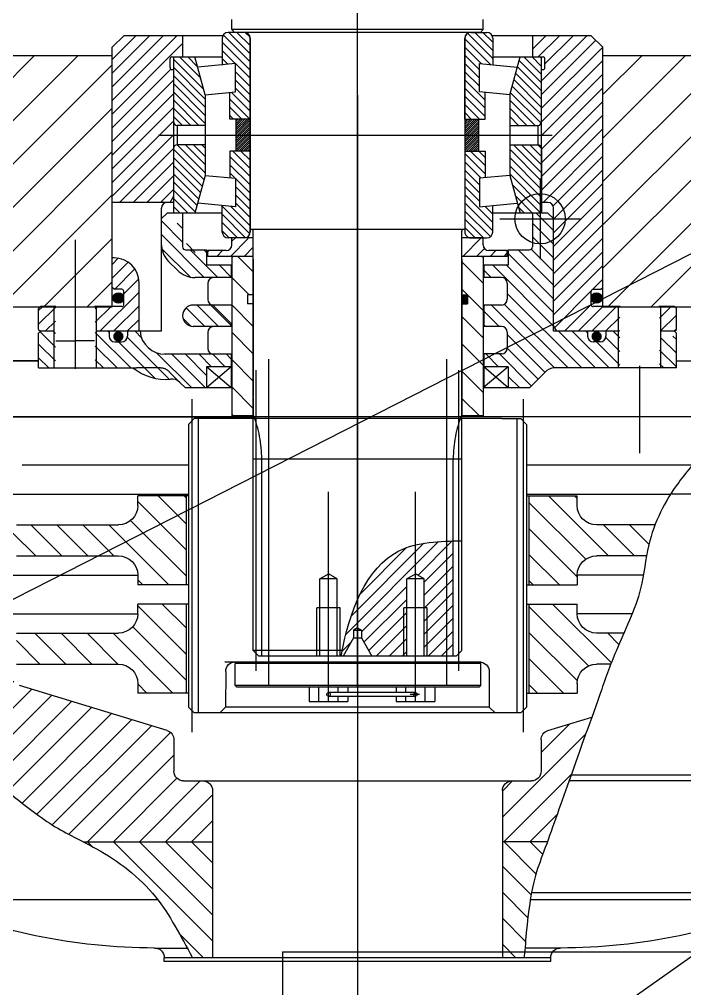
# Model space of a CAD drawing. Header units: millimetres. Extents: x 0 to 12600, y -343 to 8910.
# Drawn here: x 4044 to 4388, y 4893 to 5395 of the extents above; entities that cross this region are included whole.
import ezdxf

# ---------------------------------------------------------------- set-up
doc = ezdxf.new("R2010")
doc.units = ezdxf.units.MM
doc.header["$LTSCALE"] = 300
for name, pattern in [('F', [0.75, 0.5, -0.25]), ('G', [2, 1.25, -0.25, 0.25, -0.25]), ('K', [2.5, 1.25, -0.25, 0.25, -0.25, 0.25, -0.25])]:
    doc.linetypes.add(name, pattern=pattern)
for name, color, linetype in [('01', 7, 'Continuous'), ('02', 1, 'Continuous'), ('04', 2, 'F'), ('05', 142, 'G'), ('07', 6, 'K'), ('10', 1, 'Continuous'), ('11', 3, 'Continuous')]:
    doc.layers.add(name, color=color, linetype=linetype)
pattern_1 = [(315, (3030.846, 7841.7627), (2.1213203, 2.1213203), [])]
pattern_2 = [(45, (3937.01255, 5493.7612), (-0.561266, 0.561266), [])]
pattern_3 = [(225, (10933.715, 8384.054), (-6.73519, 6.73519), [])]

# ---------------------------------------------------------------- blocks, each defined once
blk = doc.blocks.new('rtret')
at = {"layer": '05', "color": 142, "linetype": 'G'}
blk.add_line((5207, 1178.14), (5207, 20.59), dxfattribs=at)
at = {"layer": '07', "color": 6, "linetype": 'K'}
for q in [(7403.3, 134.79), (5168.3, 58.79)]:
    blk.add_line((5168.3, 134.79), q, dxfattribs=at)
blk = doc.blocks.new('dsadasd')
at = {"layer": '02', "linetype": 'Continuous'}
h = blk.add_hatch(dxfattribs=at)
h.set_pattern_fill('LINE', color=1, scale=5, angle=45, style=0)
h.paths.add_polyline_path([(4697.09, -1707.09), (4635.95, -1707.09), (4635.95, -1837.09), (4697.09, -1837.09)])
h.paths.add_polyline_path([(4381.95, -1707.09), (4320.81, -1707.09), (4320.81, -1837.09), (4381.95, -1837.09)])
at = {"layer": '01', "color": 7, "linetype": 'Continuous'}
for p, q in [((4320.81, -1707.09), (4381.95, -1707.09)), ((4635.95, -1707.09), (4697.09, -1707.09)), ((4320.81, -1837.09), (4381.95, -1837.09)), ((4635.95, -1837.09), (4697.09, -1837.09)), ((4343.95, -1865.08), (4148.95, -1865.08)), ((4673.99, -1865.08), (4868.95, -1865.08)), ((4148.95, -1894.08), (4454.98, -1894.08)), ((4868.95, -1894.08), (4562.93, -1894.08))]:
    blk.add_line(p, q, dxfattribs=at)
blk = doc.blocks.new('ERTERT')
at = {"layer": '02'}
h = blk.add_hatch(dxfattribs=at)
h.set_pattern_fill('ANSI31', color=256, scale=3, angle=90, style=0)
h.set_pattern_definition(pattern_3)
edge = h.paths.add_edge_path()
edge.add_line((9579.98, 7190.58), (9579.98, 7185.58))
edge.add_line((9579.98, 7185.58), (9604.98, 7185.58))
edge.add_line((9604.98, 7185.58), (9604.98, 7231.58))
edge.add_line((9604.98, 7231.58), (9579.98, 7231.58))
edge.add_line((9579.98, 7231.58), (9579.98, 7226.58))
edge.add_arc((9569.98, 7226.58), 10, -90, 0, ccw=False)
edge.add_line((9569.98, 7216.58), (9539.75, 7216.58))
edge.add_spline(control_points=[(9539.75, 7216.58), (9541.06, 7213.2), (9542.73, 7207.9), (9543.81, 7202.47), (9544.15, 7200.58)], knot_values=[69.208686, 69.208686, 69.208686, 69.208686, 80.022914, 85.772791, 85.772791, 85.772791, 85.772791], degree=3, periodic=0)
edge.add_line((9544.15, 7200.58), (9569.98, 7200.58))
edge.add_arc((9569.98, 7190.58), 10, 0, 90, ccw=False)
h = blk.add_hatch(dxfattribs=at)
h.set_pattern_fill('ANSI31', color=256, scale=3, angle=90, style=0)
h.set_pattern_definition(pattern_3)
h.paths.add_polyline_path([(9807.43, 7226.58), (9807.43, 7231.58), (9782.43, 7231.58), (9782.43, 7185.58), (9807.43, 7185.58), (9807.43, 7190.58, -0.414214), (9817.43, 7200.58), (9870.21, 7200.58), (9870.21, 7204.58), (9963.7, 7204.58), (9963.7, 7212.58), (9870.21, 7212.58), (9870.21, 7216.58), (9817.43, 7216.58, -0.414214)])
h = blk.add_hatch(dxfattribs=at)
h.set_pattern_fill('ANSI31', color=256, scale=3, angle=90, style=0)
h.set_pattern_definition(pattern_3)
edge = h.paths.add_edge_path()
edge.add_line((9579.98, 7134.58), (9579.98, 7129.58))
edge.add_line((9579.98, 7129.58), (9604.98, 7129.58))
edge.add_line((9604.98, 7129.58), (9604.98, 7175.58))
edge.add_line((9604.98, 7175.58), (9579.98, 7175.58))
edge.add_line((9579.98, 7175.58), (9579.98, 7170.58))
edge.add_arc((9569.98, 7170.58), 10, 270, 360, ccw=False)
edge.add_line((9569.98, 7160.58), (9555.83, 7160.58))
edge.add_spline(control_points=[(9555.83, 7160.58), (9557.2, 7157.49), (9559.56, 7152.2), (9561.71, 7146.82), (9562.57, 7144.58)], knot_values=[127.674465, 127.674465, 127.674465, 127.674465, 137.747208, 144.927362, 144.927362, 144.927362, 144.927362], degree=3, periodic=0)
edge.add_line((9562.57, 7144.58), (9569.98, 7144.58))
edge.add_arc((9569.98, 7134.58), 10, 0, 90, ccw=False)
h = blk.add_hatch(dxfattribs=at)
h.set_pattern_fill('ANSI31', color=256, scale=3, angle=90, style=0)
h.set_pattern_definition(pattern_3)
h.paths.add_polyline_path([(9807.43, 7170.58), (9807.43, 7175.58), (9782.43, 7175.58), (9782.43, 7129.58), (9807.43, 7129.58), (9807.43, 7134.58, -0.414214), (9817.43, 7144.58), (9870.21, 7144.58), (9870.21, 7148.58), (9963.7, 7148.58), (9963.7, 7156.58), (9870.21, 7156.58), (9870.21, 7160.58), (9817.43, 7160.58, -0.414214)])
at = {"layer": '02', "linetype": 'Continuous'}
h = blk.add_hatch(dxfattribs=at)
h.set_pattern_fill('ANSI31', color=1, scale=3, angle=180, style=0)
h.set_pattern_definition([(135, (10933.715, 8384.054), (6.73519, 6.73519), [])])
edge = h.paths.add_edge_path()
edge.add_line((9989.7, 7130.59), (9989.7, 7144.58))
edge.add_line((9989.7, 7144.58), (9992.7, 7144.58))
edge.add_line((9992.7, 7144.58), (9992.7, 7130.98))
edge.add_spline(control_points=[(9992.7, 7130.98), (9991.7, 7130.85), (9990.7, 7130.73), (9989.7, 7130.59)], knot_values=[18.343689, 18.343689, 18.343689, 18.343689, 21.34499, 21.34499, 21.34499, 21.34499], degree=3, periodic=0)
edge = h.paths.add_edge_path()
edge.add_spline(control_points=[(9968.7, 7126.38), (9965.94, 7125.6), (9955.73, 7122.25), (9933.84, 7110.6), (9903.18, 7098.83), (9875.03, 7079.29), (9854.73, 7062.19), (9840.98, 7055.37), (9835.6, 7052.58)], knot_values=[42.812363, 42.812363, 42.812363, 42.812363, 51.49497, 75.331026, 116.666689, 149.682879, 177.654779, 195.792601, 195.792601, 195.792601, 195.792601], degree=3, periodic=0)
edge.add_line((9835.6, 7052.58), (9768.7, 7052.58))
edge.add_line((9768.7, 7052.58), (9768.7, 7079.05))
edge.add_arc((9773.7, 7079.05), 5, 90, 180, ccw=False)
edge.add_line((9773.7, 7084.05), (9783.7, 7084.05))
edge.add_arc((9783.7, 7089.05), 5, 270, 360)
edge.add_line((9788.7, 7089.05), (9788.7, 7105.35))
edge.add_arc((9793.7, 7105.35), 5, 106.9998, 180, ccw=False)
edge.add_line((9792.24, 7110.13), (9868.67, 7133.5))
edge.add_arc((9867.21, 7138.28), 5, -73.0002, 0)
edge.add_line((9872.21, 7138.28), (9872.21, 7144.58))
edge.add_line((9872.21, 7144.58), (9968.7, 7144.58))
edge.add_line((9968.7, 7144.58), (9968.7, 7126.38))
edge = h.paths.add_edge_path()
edge.add_spline(control_points=[(9595.45, 7052.58), (9592.36, 7061.13), (9584.14, 7084.42), (9576.65, 7105.34), (9572.48, 7117.07)], knot_values=[174.431366, 174.431366, 174.431366, 174.431366, 204.741459, 242.919595, 242.919595, 242.919595, 242.919595], degree=3, periodic=0)
edge.add_line((9572.48, 7117.07), (9595.17, 7110.13))
edge.add_arc((9593.7, 7105.35), 5, 0, 73.0002, ccw=False)
edge.add_line((9598.7, 7105.35), (9598.7, 7089.05))
edge.add_arc((9603.7, 7089.05), 5, 180, 270)
edge.add_line((9603.7, 7084.05), (9613.7, 7084.05))
edge.add_arc((9613.7, 7079.05), 5, 0, 90, ccw=False)
edge.add_line((9618.7, 7079.05), (9618.7, 7052.58))
edge.add_line((9618.7, 7052.58), (9595.45, 7052.58))
at = {"layer": '02'}
h = blk.add_hatch(dxfattribs=at)
h.set_pattern_fill('ANSI31', color=256, scale=3, angle=90, style=0)
h.set_pattern_definition(pattern_3)
edge = h.paths.add_edge_path()
edge.add_line((9618.7, 7052.58), (9595.45, 7052.58))
edge.add_spline(control_points=[(9595.45, 7052.58), (9596.31, 7050.2), (9601.19, 7036.85), (9604.53, 7028.88), (9607.25, 6994.86), (9607.51, 6992.58)], knot_values=[242.919595, 242.919595, 242.919595, 242.919595, 251.367628, 293.086467, 301.342141, 301.342141, 301.342141, 301.342141], degree=3, periodic=0)
edge.add_line((9607.51, 6992.58), (9618.7, 6992.58))
edge.add_line((9618.7, 6992.58), (9618.7, 7052.58))
edge = h.paths.add_edge_path()
edge.add_line((9768.7, 6992.58), (9779.09, 6992.58))
edge.add_spline(control_points=[(9779.09, 6992.58), (9782.08, 6998.11), (9787.92, 7008.92), (9801.53, 7030.67), (9819.44, 7044.09), (9833.4, 7051.44), (9835.6, 7052.58)], knot_values=[195.792601, 195.792601, 195.792601, 195.792601, 214.671513, 232.684579, 272.340083, 279.752396, 279.752396, 279.752396, 279.752396], degree=3, periodic=0)
edge.add_line((9835.6, 7052.58), (9768.7, 7052.58))
edge.add_line((9768.7, 7052.58), (9768.7, 6992.58))
at = {"layer": '01', "color": 7, "linetype": 'Continuous'}
for p, q in [((9335.43, 7272.58), (9531.23, 7272.58)), ((9564.18, 7272.58), (10033.7, 7272.58)), ((9609.2, 7271.65), (9606.2, 7268.65)), ((9618.95, 7271.65), (9609.2, 7271.65)), ((9611.2, 7271.65), (9611.2, 7119.25)), ((9618.95, 7271.65), (9693.7, 7271.65)), ((9693.7, 7271.65), (9778.2, 7271.65)), ((9776.2, 7271.65), (9776.2, 7119.25)), ((9778.2, 7271.65), (9781.2, 7268.65)), ((9606.2, 7268.65), (9606.2, 7122.25)), ((9781.2, 7268.65), (9781.2, 7122.25)), ((9520.39, 7247.48), (9606.2, 7247.48)), ((9781.2, 7247.48), (9867.21, 7247.48)), ((9335.7, 7232.58), (9531.63, 7232.58)), ((9606.2, 7232.58), (9531.63, 7232.58)), ((9604.98, 7231.58), (9604.98, 7185.58)), ((9991.2, 7232.58), (9781.2, 7232.58)), ((9782.43, 7231.58), (9782.43, 7185.58)), ((9604.98, 7175.58), (9604.98, 7129.58)), ((9782.43, 7175.58), (9782.43, 7129.58)), ((9625.53, 7140.62), (9625.53, 7122.25)), ((9761.92, 7140.74), (9761.96, 7122.38)), ((9792.24, 7110.13), (9868.67, 7133.5)), ((9606.2, 7122.25), (9609.2, 7119.25)), ((9625.53, 7122.25), (9622.53, 7119.25)), ((9625.53, 7122.25), (9761.96, 7122.25)), ((9761.96, 7122.26), (9764.96, 7119.26)), ((9781.2, 7122.25), (9778.2, 7119.25)), ((9595.17, 7110.13), (9572.48, 7117.07)), ((9609.2, 7119.25), (9778.2, 7119.25)), ((9598.7, 7105.35), (9598.7, 7089.05)), ((9788.7, 7105.35), (9788.7, 7089.05)), ((9376.2, 7087.05), (9583.07, 7087.05)), ((9376.2, 7084.05), (9584.12, 7084.05)), ((9783.7, 7084.05), (9603.7, 7084.05)), ((9618.7, 7079.05), (9618.7, 6992.58)), ((9768.7, 7079.05), (9768.7, 6992.58)), ((9595.45, 7052.58), (9618.7, 7052.58)), ((9835.6, 7052.58), (9768.7, 7052.58)), ((9376.2, 7026.1), (9603.7, 7026.1)), ((9379.2, 7022.58), (9604.3, 7022.58)), ((9797.04, 7022.58), (10011.2, 7022.58)), ((9588.7, 6997.58), (9607.04, 6997.58)), ((9798.7, 6997.58), (9781.8, 6997.58)), ((9593.7, 6992.58), (9793.7, 6992.58)), ((9593.7, 6992.58), (9593.7, 6992.58)), ((9593.7, 6990.58), (9593.7, 6992.58)), ((9593.7, 6990.58), (9793.7, 6990.58)), ((9793.7, 6990.58), (9793.7, 6992.58)), ((9793.7, 6992.58), (9793.7, 6992.58))]:
    blk.add_line(p, q, dxfattribs=at)
at = {"layer": '01'}
for p, q in [((9606.2, 7231.58), (9579.97, 7231.58)), ((9579.98, 7226.58), (9579.98, 7231.58)), ((9781.2, 7231.58), (9807.44, 7231.58)), ((9807.43, 7226.58), (9807.43, 7231.58)), ((9539.75, 7216.58), (9569.98, 7216.58)), ((9870.21, 7216.58), (9817.43, 7216.58)), ((9544.15, 7200.58), (9569.98, 7200.58)), ((9870.21, 7200.58), (9817.43, 7200.58)), ((9545.81, 7190.58), (9579.98, 7190.58)), ((9579.98, 7190.58), (9579.98, 7185.58)), ((9807.43, 7190.58), (9807.43, 7185.58)), ((9872.21, 7190.58), (9807.43, 7190.58)), ((9606.2, 7185.58), (9579.98, 7185.58)), ((9781.2, 7185.58), (9807.43, 7185.58)), ((9606.2, 7175.58), (9579.97, 7175.58)), ((9579.98, 7170.58), (9579.98, 7175.58)), ((9781.2, 7175.58), (9807.44, 7175.58)), ((9807.43, 7170.58), (9807.43, 7175.58)), ((9551.54, 7170.58), (9579.98, 7170.58)), ((9872.21, 7170.58), (9807.43, 7170.58)), ((9555.83, 7160.58), (9569.98, 7160.58)), ((9870.21, 7160.58), (9817.43, 7160.58)), ((9562.57, 7144.58), (9569.98, 7144.58)), ((9870.21, 7144.58), (9817.43, 7144.58)), ((9579.98, 7134.58), (9579.98, 7129.58)), ((9807.43, 7134.58), (9807.43, 7129.58)), ((9606.2, 7129.58), (9579.98, 7129.58)), ((9781.2, 7129.58), (9807.43, 7129.58))]:
    blk.add_line(p, q, dxfattribs=at)
for centre, radius, start, end in [((9569.98, 7226.58), 10, 270, 0), ((9817.43, 7226.58), 10, 180, 270), ((9569.98, 7190.58), 10, 0, 90), ((9817.43, 7190.58), 10, 90, 180), ((9569.98, 7170.58), 10, 270, 0), ((9817.43, 7170.58), 10, 180, 270), ((9569.98, 7134.58), 10, 0, 90), ((9817.43, 7134.58), 10, 90, 180), ((9588.7, 7300.78), 303.2, 246.5699, 270), ((9798.7, 7300.78), 303.2, 270, 293.4301), ((9588.7, 6992.58), 5, 0, 90), ((9798.7, 6992.58), 5, 90, 180)]:
    blk.add_arc(centre, radius, start, end, dxfattribs=at)
at = {"layer": '01', "color": 7, "linetype": 'Continuous'}
for centre, start, end in [((9630.53, 7140.62), 90, 180), ((9756.92, 7140.73), 0.1067, 90.1067), ((9593.7, 7105.35), 0, 73.0002), ((9793.7, 7105.35), 106.9998, 180), ((9603.7, 7089.05), 180, 270), ((9783.7, 7089.05), 270, 0), ((9613.7, 7079.05), 0, 90), ((9773.7, 7079.05), 90, 180)]:
    blk.add_arc(centre, 5, start, end, dxfattribs=at)
at = {"layer": '02'}
blk.add_open_spline([(9499.34, 7272.58), (9503.98, 7266.85), (9513.24, 7255.42), (9531.2, 7235.72), (9543.77, 7210.84), (9546.38, 7179.37), (9559.13, 7154.83), (9571.34, 7120.16), (9583.53, 7086.19), (9599.45, 7040.98), (9604.53, 7028.88), (9607.25, 6994.86), (9607.51, 6992.58)], degree=3, knots=[0, 0, 0, 0, 22.109674, 44.110012, 80.022914, 102.955722, 137.747208, 161.818644, 212.609502, 251.367628, 293.086467, 301.342141, 301.342141, 301.342141, 301.342141], dxfattribs=at)
blk.add_spline([(10011.2, 7132.84), (9960.53, 7123.68), (9938.89, 7113.69), (9901.44, 7096.2), (9873.97, 7077.88), (9851.5, 7061.22), (9829.03, 7049.06), (9798.23, 7024.08), (9788.24, 7009.09), (9779.09, 6992.58)], degree=3, dxfattribs=at)
at = {"layer": '05', "color": 4, "linetype": 'G'}
for p, q in [((9693.7, 7314.18), (9693.7, 6957.72)), ((9663.7, 7133.75), (9663.7, 7233.75)), ((9708.7, 7133.75), (9708.7, 7233.75)), ((9793.7, 6992.58), (9793.7, 6992.58))]:
    blk.add_line(p, q, dxfattribs=at)
at = {"layer": '05'}
for p, q in [((9647.67, 7302.34), (9647.67, 7133.75)), ((9739.74, 7302.34), (9739.74, 7133.75)), ((9547.7, 7298.97), (9547.7, 7253.78)), ((9607.98, 7281.65), (9607.98, 7109.25)), ((9779.43, 7281.65), (9779.43, 7109.25)), ((9647.67, 7254.65), (9647.67, 7150.65)), ((9739.74, 7254.65), (9739.74, 7150.65))]:
    blk.add_line(p, q, dxfattribs=at)

msp = doc.modelspace()

# ---------------------------------------------------------------- hatches: boundary and pattern name
at = {"layer": '02'}
h = msp.add_hatch(dxfattribs=at)
h.set_pattern_fill('_USER', color=256, scale=5, angle=45, style=0, pattern_type=0)
h.set_pattern_definition([(45, (3030.846, 7841.7627), (-3.535534, 3.535534), [])])
h.paths.add_polyline_path([(4337.82, 5233.54), (4354.46, 5233.54), (4354.46, 5246.24), (4340.76, 5246.24, -0.414214), (4339.76, 5247.24), (4339.76, 5254.24, -0.414214), (4340.76, 5255.24), (4344.76, 5255.24), (4345.76, 5256.24), (4345.76, 5380.54), (4339.76, 5386.54), (4309.26, 5386.54), (4309.26, 5375.54), (4314.76, 5375.54, -0.414214), (4315.76, 5374.54), (4315.76, 5370.04, -0.414214), (4314.76, 5369.04), (4314.01, 5369.04), (4314.01, 5303.24), (4314.01, 5303.24), (4314.01, 5300.24), (4317.26, 5300.24, -0.414214), (4320.26, 5297.24), (4320.26, 5236.54), (4321.99, 5233.54)])
h.paths.add_polyline_path([(4382.76, 5233.54), (4383.76, 5234.54), (4383.76, 5245.24), (4382.76, 5246.24), (4375.06, 5246.24), (4375.06, 5233.54)])
h.paths.add_polyline_path([(4121.78, 5300.24), (4123.51, 5303.24), (4123.51, 5369.04), (4122.76, 5369.04, -0.414214), (4121.76, 5370.04), (4121.76, 5374.54, -0.414214), (4122.76, 5375.54), (4128.26, 5375.54), (4128.26, 5386.54), (4097.76, 5386.54), (4091.76, 5380.54), (4091.76, 5300.24)])
h.paths.add_polyline_path([(4105.76, 5233.54), (4105.76, 5258.54, 0.414214), (4092.76, 5271.54), (4091.76, 5271.54), (4091.76, 5256.24), (4092.76, 5255.24), (4096.76, 5255.24, -0.414214), (4097.76, 5254.24), (4097.76, 5247.24, -0.414214), (4096.76, 5246.24), (4083.06, 5246.24), (4083.06, 5233.54)])
h.paths.add_polyline_path([(4062.46, 5233.54), (4062.46, 5246.24), (4054.76, 5246.24), (4053.76, 5245.24), (4053.76, 5234.54), (4054.76, 5233.54)])
h = msp.add_hatch(dxfattribs=at)
h.set_pattern_fill('_USER', color=256, scale=3, angle=-45, style=0, pattern_type=0)
h.set_pattern_definition(pattern_1)
h.paths.add_polyline_path([(4152.76, 5343.4), (4152.76, 5357.15), (4155.61, 5357.41), (4155.61, 5372.23), (4148.76, 5371.55), (4148.76, 5385.29, -0.414214), (4151.76, 5388.29), (4160.2, 5388.29, -0.414214), (4163.2, 5385.29), (4163.2, 5343.4)])
h = msp.add_hatch(dxfattribs=at)
h.set_pattern_fill('_USER', color=256, scale=3, angle=-45, style=0, pattern_type=0)
h.set_pattern_definition(pattern_1)
h.paths.add_polyline_path([(4274.32, 5343.4), (4284.76, 5343.4), (4284.76, 5357.15), (4281.9, 5357.41), (4281.9, 5372.23), (4288.76, 5371.55), (4288.76, 5385.29, 0.414214), (4285.76, 5388.29), (4277.32, 5388.29, 0.414214), (4274.32, 5385.29)])
h = msp.add_hatch(dxfattribs=at)
h.set_pattern_fill('_USER', color=256, scale=3, angle=-45, style=0, pattern_type=0)
h.set_pattern_definition(pattern_1)
h.paths.add_polyline_path([(4125.51, 5340.11, -0.414214), (4123.51, 5342.11), (4123.51, 5375.54), (4134.63, 5375.54), (4140, 5355.98), (4140, 5340.11)])
h.paths.add_polyline_path([(4123.51, 5294.69), (4123.51, 5328.11, -0.414214), (4125.51, 5330.11), (4140, 5330.11), (4140, 5314.24), (4134.63, 5294.69)])
h = msp.add_hatch(dxfattribs=at)
h.set_pattern_fill('_USER', color=256, scale=3, angle=-45, style=0, pattern_type=0)
h.set_pattern_definition(pattern_1)
h.paths.add_polyline_path([(4314.01, 5375.54), (4302.89, 5375.54), (4297.52, 5355.98), (4297.52, 5340.11), (4312.01, 5340.11, 0.414214), (4314.01, 5342.11)])
h.paths.add_polyline_path([(4297.52, 5314.24), (4302.89, 5294.69), (4314.01, 5294.69), (4314.01, 5328.11, 0.414214), (4312.01, 5330.11), (4297.52, 5330.11)])
h = msp.add_hatch(dxfattribs=at)
h.set_pattern_fill('_USER', color=256, scale=3, angle=-45, style=0, pattern_type=0)
h.set_pattern_definition(pattern_1)
h.paths.add_polyline_path([(4151.76, 5281.93, -0.414214), (4148.76, 5284.93), (4148.76, 5298.68), (4155.61, 5297.99), (4155.61, 5312.81), (4152.76, 5313.07), (4152.76, 5326.82), (4163.2, 5326.82), (4163.2, 5285.1, -0.430263), (4160.2, 5281.93)])
h = msp.add_hatch(dxfattribs=at)
h.set_pattern_fill('_USER', color=256, scale=3, angle=-45, style=0, pattern_type=0)
h.set_pattern_definition(pattern_1)
h.paths.add_polyline_path([(4274.32, 5284.77, 0.397712), (4277.32, 5281.93), (4285.76, 5281.93, 0.414214), (4288.76, 5284.93), (4288.76, 5298.68), (4281.9, 5297.99), (4281.9, 5312.81), (4284.76, 5313.07), (4284.76, 5326.82), (4274.32, 5326.82)])
h = msp.add_hatch(dxfattribs=at)
h.set_pattern_fill('_USER', color=256, scale=5, angle=-45, style=0, pattern_type=0)
h.set_pattern_definition([(315, (3030.846, 7840.7627), (3.535534, 3.535534), [])])
h.paths.add_polyline_path([(4354.46, 5226.22), (4354.46, 5233.54), (4347.35, 5233.54), (4347.35, 5231.04, -0.414214), (4344.35, 5228.04), (4340.82, 5228.04, -0.414214), (4337.82, 5231.04), (4337.82, 5233.54), (4320.26, 5233.54), (4320.26, 5291.74), (4317.31, 5294.69), (4309.26, 5294.69), (4309.26, 5277.19, -0.414214), (4307.76, 5275.69), (4296.81, 5275.69), (4296.81, 5267.69), (4284.11, 5267.69), (4284.11, 5261.39), (4293.26, 5261.39, -0.414214), (4296.26, 5258.39), (4296.26, 5250.09, -0.414214), (4293.26, 5247.09), (4284.11, 5247.09), (4284.11, 5236.09), (4293.26, 5236.09, -0.414214), (4296.26, 5233.09), (4296.26, 5224.79, -0.414214), (4293.26, 5221.79), (4284.11, 5221.79), (4284.11, 5215.2), (4290.63, 5215.2)])
h.paths.add_polyline_path([(4307.76, 5204.2), (4315.74, 5212.18, -0.226501), (4320.68, 5214.54), (4333.01, 5214.54), (4354.46, 5214.54), (4354.46, 5226.22), (4290.63, 5215.2), (4296.81, 5215.2), (4296.81, 5204.2)])
h.paths.add_polyline_path([(4383.76, 5214.54), (4383.76, 5231.27), (4375.06, 5229.77), (4375.06, 5214.54)])
h.paths.add_polyline_path([(4102.75, 5214.54, 0.200792), (4121.99, 5208.81, -0.226883), (4126.87, 5207.09), (4129.76, 5204.2), (4140.7, 5204.2), (4140.7, 5215.2), (4153.4, 5215.2), (4153.4, 5221.66), (4144.26, 5221.66), (4119.21, 5221.66, -0.389057), (4106.26, 5233.54), (4099.7, 5233.54), (4099.7, 5231.04, -0.414214), (4096.7, 5228.04), (4093.17, 5228.04, -0.414214), (4090.17, 5231.04), (4090.17, 5233.54), (4083.04, 5233.54), (4083.01, 5214.54)])
h.paths.add_polyline_path([(4062.41, 5214.54), (4062.44, 5233.54), (4054.76, 5233.54), (4053.76, 5232.54), (4053.71, 5214.54)])
h.paths.add_polyline_path([(4134.74, 5261.39), (4153.4, 5261.39), (4153.4, 5267.69), (4140.7, 5267.69), (4140.7, 5275.69), (4129.76, 5275.69, -0.414214), (4128.26, 5277.19), (4128.26, 5288.46), (4118.01, 5292.49), (4117.26, 5291.74), (4117.26, 5277.79, 0.176388), (4121.02, 5269.73), (4125.55, 5265.2, 0.198912)])
at = {"layer": '02', "linetype": 'Continuous'}
h = msp.add_hatch(dxfattribs=at)
h.set_pattern_fill('_USER', color=1, scale=5, angle=-45, style=0, pattern_type=0)
h.set_pattern_definition([(45, (4023.2066, 5184.951), (3.53553, -3.53553), [])])
h.paths.add_polyline_path([(4283.76, 5278.33), (4283.76, 5281.93), (4275.76, 5281.93), (4272.76, 5278.93), (4272.76, 5272.33), (4296.26, 5272.33), (4296.26, 5275.33), (4286.76, 5275.33, -0.414214)])
h.paths.add_polyline_path([(4164.76, 5272.33), (4164.76, 5278.93), (4161.76, 5281.93), (4153.76, 5281.93), (4153.76, 5278.33, -0.414214), (4150.76, 5275.33), (4141.26, 5275.33), (4141.26, 5272.33)])
h = msp.add_hatch(dxfattribs=at)
h.set_pattern_fill('_USER', color=1, scale=10, angle=-45, style=0, pattern_type=0)
h.set_pattern_definition([(315, (3030.846, 7840.763), (7.071068, 7.071068), [])])
h.paths.add_polyline_path([(4272.73, 5199.83), (4272.73, 5199.33), (4272.76, 5199.33), (4272.76, 5189.73), (4283.83, 5189.73), (4283.83, 5222.63), (4283.83, 5271.83), (4283.33, 5272.33), (4272.73, 5272.33), (4272.73, 5270.83), (4272.76, 5270.83), (4272.76, 5252.33), (4275.76, 5252.33), (4275.76, 5247.83), (4272.76, 5247.83), (4272.76, 5199.83)])
h.paths.add_polyline_path([(4153.68, 5222.63), (4153.68, 5189.73), (4164.76, 5189.73), (4164.76, 5199.33), (4164.78, 5199.33), (4164.78, 5199.83), (4164.76, 5199.83), (4164.76, 5247.83), (4161.76, 5247.83), (4161.76, 5252.33), (4164.76, 5252.33), (4164.76, 5270.83), (4164.78, 5270.83), (4164.78, 5272.33), (4154.18, 5272.33), (4153.68, 5271.83)])
for points in [[(4095.01, 5248.08, 1), (4095.01, 5253.46, 1)], [(4342.51, 5248.08, 1), (4342.51, 5253.46, 1)], [(4095.01, 5233.56, 1), (4095.01, 5228.18, 1)], [(4342.52, 5233.56, 1), (4342.52, 5228.18, 1)]]:
    msp.add_hatch(color=1, dxfattribs=at).paths.add_polyline_path(points)
at = {"layer": '02'}
msp.add_hatch(color=256, dxfattribs=at).paths.add_polyline_path([(4272.76, 5247.83), (4275.76, 5247.83), (4275.76, 5252.33), (4272.76, 5252.33)])
h = msp.add_hatch(dxfattribs=at)
h.set_pattern_fill('_USER', color=256, scale=5, angle=-45, style=0, pattern_type=0)
h.set_pattern_definition([(315, (3413.1025, 7787.0384), (3.535534, 3.535534), [])])
h.paths.add_polyline_path([(4153.4, 5236.09), (4153.4, 5237.59), (4143.91, 5247.08, -0.006419), (4143.83, 5247.09), (4133.76, 5247.09, 0.41428), (4128.26, 5241.59, 0.41428), (4133.76, 5236.09)])
at = {"layer": '10'}
h = msp.add_hatch(dxfattribs=at)
h.set_pattern_fill('ANSI31', color=256, scale=0.25, style=0)
h.set_pattern_definition(pattern_2)
h.paths.add_polyline_path([(4163.2, 5326.82), (4163.2, 5335.11), (4155.96, 5335.11), (4155.96, 5326.82)])
h.paths.add_polyline_path([(4163.2, 5335.11), (4163.2, 5343.4), (4155.96, 5343.4), (4155.96, 5335.9), (4155.96, 5335.11)])
h = msp.add_hatch(dxfattribs=at)
h.set_pattern_fill('ANSI31', color=256, scale=0.25, style=0)
h.set_pattern_definition(pattern_2)
h.paths.add_polyline_path([(4281.56, 5335.11), (4281.56, 5335.9), (4281.56, 5343.4), (4274.32, 5343.4), (4274.32, 5335.11)])
h.paths.add_polyline_path([(4281.56, 5326.82), (4281.56, 5335.11), (4274.32, 5335.11), (4274.32, 5326.82)])
at = {"layer": '11', "linetype": 'Continuous'}
h = msp.add_hatch(dxfattribs=at)
h.set_pattern_fill('ANSI31', color=3, scale=1.5, angle=-90, style=0)
h.set_pattern_definition([(45, (4046.543, 5011.489), (3.3676, -3.3676), [])])
edge = h.paths.add_edge_path()
edge.add_spline(control_points=[(4218.76, 5094.57), (4223.74, 5105.78), (4232.66, 5117.68), (4245.71, 5122.19), (4248.76, 5122.93)], knot_values=[24.404627, 24.404627, 24.404627, 24.404627, 55.11729, 63.958039, 63.958039, 63.958039, 63.958039], degree=3, periodic=0)
edge.add_line((4248.76, 5122.93), (4248.76, 5107.94))
edge.add_line((4248.76, 5107.94), (4244.26, 5105.34))
edge.add_line((4244.26, 5105.34), (4244.26, 5090.34))
edge.add_line((4244.26, 5090.34), (4242.76, 5090.34))
edge.add_line((4242.76, 5090.34), (4242.76, 5065.34))
edge.add_line((4242.76, 5065.34), (4226.26, 5065.34))
edge.add_line((4226.26, 5065.34), (4220.76, 5074.87))
edge.add_line((4220.76, 5074.87), (4220.76, 5078.87))
edge.add_line((4220.76, 5078.87), (4218.76, 5080.02))
edge.add_line((4218.76, 5080.02), (4218.76, 5094.57))
edge = h.paths.add_edge_path()
edge.add_spline(control_points=[(4210.29, 5065.34), (4212.07, 5075.5), (4214.8, 5085.66), (4218.76, 5094.57)], knot_values=[0, 0, 0, 0, 24.404627, 24.404627, 24.404627, 24.404627], degree=3, periodic=0)
edge.add_line((4218.76, 5094.57), (4218.76, 5080.02))
edge.add_line((4218.76, 5080.02), (4216.76, 5078.87))
edge.add_line((4216.76, 5078.87), (4216.76, 5074.87))
edge.add_line((4216.76, 5074.87), (4211.26, 5065.34))
edge.add_line((4211.26, 5065.34), (4210.29, 5065.34))
h.paths.add_polyline_path([(4242.76, 5090.34), (4244.26, 5090.34), (4244.26, 5065.34), (4242.76, 5065.34)], flags=16)
h.paths.add_polyline_path([(4254.76, 5065.34), (4253.26, 5065.34), (4253.26, 5090.34), (4254.76, 5090.34)], flags=16)
edge = h.paths.add_edge_path()
edge.add_line((4253.26, 5105.34), (4248.76, 5107.94))
edge.add_line((4248.76, 5107.94), (4248.76, 5122.93))
edge.add_spline(control_points=[(4248.76, 5122.93), (4254.95, 5124.44), (4261.68, 5124.84), (4268.29, 5125)], knot_values=[63.958039, 63.958039, 63.958039, 63.958039, 81.935635, 81.935635, 81.935635, 81.935635], degree=3, periodic=0)
edge.add_line((4268.29, 5125), (4268.29, 5065.34))
edge.add_line((4268.29, 5065.34), (4254.76, 5065.34))
edge.add_line((4254.76, 5065.34), (4254.76, 5090.34))
edge.add_line((4254.76, 5090.34), (4253.26, 5090.34))
edge.add_line((4253.26, 5090.34), (4253.26, 5105.34))

# ---------------------------------------------------------------- linework, layer by layer
for p, q in [((4153.67, 5389.79), (4153.67, 5395)), ((4283.85, 5389.79), (4283.85, 5395)), ((4148.76, 5385.29), (4148.76, 5371.33)), ((4160.2, 5388.29), (4151.76, 5388.29)), ((4163.16, 5385.29), (4163.16, 5286.29)), ((4163.2, 5284.93), (4163.2, 5385.29)), ((4274.32, 5343.4), (4274.32, 5385.29)), ((4274.36, 5385.29), (4274.36, 5286.29)), ((4277.32, 5388.29), (4285.76, 5388.29)), ((4288.76, 5385.29), (4288.76, 5371.55)), ((4140, 5355.98), (4134.63, 5375.54)), ((4297.52, 5355.98), (4302.89, 5375.54)), ((4314.01, 5342.11), (4314.01, 5375.54)), ((4155.61, 5372.23), (4136.07, 5370.28)), ((4155.61, 5357.41), (4155.61, 5372.23)), ((4281.9, 5372.23), (4301.45, 5370.28)), ((4281.9, 5357.41), (4281.9, 5372.23)), ((4140, 5355.98), (4155.61, 5357.41)), ((4140, 5355.98), (4140, 5314.24)), ((4152.76, 5343.4), (4152.76, 5357.04)), ((4297.52, 5355.98), (4281.9, 5357.41)), ((4284.76, 5343.4), (4284.76, 5357.15)), ((4297.52, 5355.98), (4297.52, 5314.24)), ((4163.2, 5343.4), (4152.76, 5343.4)), ((4155.96, 5326.82), (4155.96, 5343.4)), ((4274.32, 5343.4), (4284.76, 5343.4)), ((4281.56, 5326.82), (4281.56, 5343.4)), ((4163.2, 5326.82), (4152.76, 5326.82)), ((4152.76, 5326.82), (4152.76, 5313.18)), ((4274.32, 5326.82), (4284.76, 5326.82)), ((4284.76, 5326.82), (4284.76, 5313.07)), ((4314.01, 5328.11), (4314.01, 5294.69)), ((4140, 5314.24), (4134.63, 5294.69)), ((4140, 5314.24), (4155.61, 5312.81)), ((4297.52, 5314.24), (4281.9, 5312.81)), ((4297.52, 5314.24), (4302.89, 5294.69)), ((4155.61, 5312.81), (4155.61, 5297.99)), ((4281.9, 5312.81), (4281.9, 5297.99)), ((4155.61, 5297.99), (4136.07, 5299.94)), ((4148.76, 5284.93), (4148.76, 5298.9)), ((4281.9, 5297.99), (4301.45, 5299.94)), ((4288.76, 5284.93), (4288.76, 5298.68)), ((4274.36, 5286.29), (4163.16, 5286.29)), ((4164.78, 5068.34), (4164.78, 5285.29)), ((4272.73, 5068.34), (4272.73, 5285.29)), ((4160.2, 5281.93), (4151.76, 5281.93)), ((4277.32, 5281.93), (4285.76, 5281.93)), ((4164.76, 5199.33), (4164.76, 5189.73)), ((4272.76, 5199.33), (4272.76, 5189.73)), ((4164.76, 5189.73), (4153.68, 5189.73)), ((4283.83, 5189.73), (4272.73, 5189.73))]:
    msp.add_line(p, q)
for centre, radius, start, end in [((4151.76, 5385.29), 3, 90, 180), ((4160.2, 5385.29), 3, 360, 90), ((4277.32, 5385.29), 3, 90, 180), ((4285.76, 5385.29), 3, 0, 90), ((4151.76, 5284.93), 3, 180, 270), ((4160.2, 5284.93), 3, 270, 0), ((4163.78, 5285.29), 1, 0, 90), ((4273.73, 5285.29), 1, 90, 180), ((4277.32, 5284.94), 3.01, 176.8159, 269.9375), ((4285.76, 5284.93), 3, 270, 0)]:
    msp.add_arc(centre, radius, start, end)
at = {"layer": '01'}
for p, q in [((4283.85, 5389.79), (4153.67, 5389.79)), ((4153.67, 5389.79), (4155.17, 5388.29)), ((4283.85, 5389.79), (4282.35, 5388.29)), ((4091.76, 5380.54), (4097.76, 5386.54)), ((4149.03, 5386.54), (4097.76, 5386.54)), ((4282.35, 5388.29), (4155.17, 5388.29)), ((4339.76, 5386.54), (4288.49, 5386.54)), ((4339.76, 5386.54), (4345.76, 5380.54)), ((4140, 5340.11), (4125.51, 5340.11)), ((4125.51, 5340.11), (4125.51, 5330.11)), ((4297.52, 5340.11), (4312.01, 5340.11)), ((4312.01, 5340.11), (4312.01, 5330.11)), ((4140, 5330.11), (4125.51, 5330.11)), ((4297.52, 5330.11), (4312.01, 5330.11)), ((4123.51, 5300.24), (4091.76, 5300.24)), ((4121.78, 5300.24), (4123.51, 5303.24)), ((4317.26, 5300.24), (4314.01, 5300.24)), ((4128.26, 5294.69), (4128.26, 5277.19)), ((4309.26, 5294.69), (4309.26, 5277.19)), ((4164.78, 5281.93), (4153.76, 5281.93)), ((4283.76, 5281.93), (4272.73, 5281.93)), ((4129.76, 5275.69), (4140.7, 5275.69)), ((4150.76, 5275.33), (4141.26, 5275.33)), ((4141.26, 5272.33), (4141.26, 5275.33)), ((4296.26, 5275.33), (4286.76, 5275.33)), ((4296.26, 5272.33), (4296.26, 5275.33)), ((4296.81, 5275.69), (4307.76, 5275.69)), ((4092.76, 5271.54), (4091.76, 5271.54)), ((4121.02, 5269.73), (4125.55, 5265.2)), ((4164.78, 5272.33), (4141.26, 5272.33)), ((4153.68, 5271.83), (4154.18, 5272.33)), ((4296.26, 5272.33), (4272.73, 5272.33)), ((4283.33, 5272.33), (4283.83, 5271.83)), ((4153.68, 5267.69), (4140.7, 5267.69)), ((4296.81, 5267.69), (4283.83, 5267.69)), ((4153.68, 5261.39), (4134.74, 5261.39)), ((4293.26, 5261.39), (4283.83, 5261.39)), ((4092.76, 5255.29), (4091.76, 5256.29)), ((4096.76, 5255.29), (4092.76, 5255.29)), ((4340.76, 5255.29), (4344.76, 5255.29)), ((4344.76, 5255.29), (4345.76, 5256.29)), ((4161.76, 5252.33), (4161.76, 5247.83)), ((4164.76, 5252.33), (4161.76, 5252.33)), ((4272.76, 5252.33), (4275.76, 5252.33)), ((4275.76, 5252.33), (4275.76, 5247.83)), ((4053.76, 5245.29), (4054.76, 5246.29)), ((4053.76, 5234.54), (4053.76, 5245.29)), ((4062.71, 5246.29), (4054.76, 5246.29)), ((4061.76, 5214.54), (4061.76, 5246.29)), ((4096.76, 5246.29), (4082.71, 5246.29)), ((4083.76, 5214.54), (4083.76, 5246.29)), ((4153.68, 5247.09), (4133.76, 5247.09)), ((4153.4, 5237.59), (4143.9, 5247.09)), ((4164.78, 5247.83), (4161.76, 5247.83)), ((4272.73, 5247.83), (4275.76, 5247.83)), ((4293.26, 5247.09), (4284.11, 5247.09)), ((4354.76, 5246.29), (4340.76, 5246.29)), ((4353.76, 5214.54), (4353.76, 5246.29)), ((4382.76, 5246.29), (4374.76, 5246.29)), ((4375.76, 5214.54), (4375.76, 5246.29)), ((4383.76, 5245.29), (4382.76, 5246.29)), ((4383.76, 5234.54), (4383.76, 5245.29)), ((4128.26, 5241.59), (4128.26, 5241.59)), ((4053.76, 5234.54), (4054.76, 5233.54)), ((4054.76, 5233.54), (4053.76, 5232.54)), ((4061.76, 5233.54), (4054.76, 5233.54)), ((4061.76, 5233.54), (4054.76, 5233.54)), ((4117.26, 5233.54), (4083.76, 5233.54)), ((4090.17, 5233.54), (4083.76, 5233.54)), ((4153.4, 5236.09), (4133.76, 5236.09)), ((4293.26, 5236.09), (4284.11, 5236.09)), ((4321.99, 5233.54), (4320.26, 5236.54)), ((4353.76, 5233.54), (4320.26, 5233.54)), ((4382.76, 5233.54), (4375.76, 5233.54)), ((4382.76, 5233.54), (4383.76, 5234.54)), ((4382.76, 5233.54), (4383.76, 5232.54)), ((4053.71, 5214.54), (4053.76, 5232.54)), ((4383.76, 5214.54), (4383.76, 5232.54)), ((3858.76, 5218.29), (4053.72, 5218.29)), ((4153.68, 5221.66), (4118.85, 5221.66)), ((4293.26, 5221.79), (4283.83, 5221.79)), ((4383.76, 5218.29), (4578.72, 5218.29)), ((4053.71, 5214.54), (4104.46, 5214.54)), ((4153.4, 5215.2), (4140.7, 5215.2)), ((4153.4, 5215.2), (4140.7, 5204.2)), ((4153.4, 5204.2), (4140.7, 5215.2)), ((4296.81, 5215.2), (4283.83, 5204.2)), ((4296.81, 5204.2), (4284.11, 5215.2)), ((4296.81, 5215.2), (4284.11, 5215.2)), ((4383.76, 5214.54), (4320.68, 5214.54)), ((4153.68, 5204.2), (4129.76, 5204.2)), ((4307.76, 5204.2), (4283.83, 5204.2)), ((4164.78, 5189.29), (3858.76, 5189.29)), ((4578.79, 5189.29), (4272.73, 5189.29)), ((4210.84, 5068.34), (4164.78, 5068.34)), ((4164.78, 5068.34), (4167.78, 5065.34)), ((4272.73, 5068.34), (4269.73, 5065.34)), ((4269.73, 5065.34), (4167.78, 5065.34)), ((4193.74, 5049.33), (4193.74, 5041.83)), ((4198.75, 5041.83), (4198.75, 5049.33)), ((4208.77, 5046.53), (4208.77, 5049.33)), ((4213.77, 5049.33), (4213.77, 5046.53)), ((4238.74, 5049.33), (4238.74, 5046.53)), ((4243.75, 5046.53), (4243.75, 5049.33)), ((4253.77, 5041.83), (4253.77, 5049.33)), ((4258.77, 5049.33), (4258.77, 5041.83)), ((4248.76, 5046.53), (4203.76, 5046.53)), ((4203.76, 5044.63), (4248.76, 5044.63)), ((4208.77, 5041.83), (4208.77, 5044.63)), ((4213.77, 5044.63), (4213.77, 5041.83)), ((4238.74, 5044.63), (4238.74, 5041.83)), ((4243.75, 5041.83), (4243.75, 5044.63)), ((4193.74, 5041.83), (4213.77, 5041.83)), ((4238.74, 5041.83), (4258.77, 5041.83))]:
    msp.add_line(p, q, dxfattribs=at)
at = {"layer": '01', "color": 7, "linetype": 'Continuous'}
for p, q in [((4128.26, 5386.54), (4128.26, 5375.54)), ((4163.2, 5385.29), (4163.2, 5285.1)), ((4309.26, 5386.54), (4309.26, 5375.54)), ((4091.76, 5246.29), (4091.76, 5380.54)), ((4345.76, 5246.29), (4345.76, 5380.54)), ((4121.76, 5370.04), (4121.76, 5374.54)), ((4122.76, 5375.54), (4148.76, 5375.54)), ((4123.51, 5375.54), (4123.51, 5294.69)), ((4288.76, 5375.54), (4314.76, 5375.54)), ((4315.76, 5370.04), (4315.76, 5374.54)), ((4122.76, 5369.04), (4123.51, 5369.04)), ((4314.01, 5303.24), (4314.01, 5369.04)), ((4314.01, 5369.04), (4314.76, 5369.04)), ((4274.32, 5343.4), (4274.32, 5285.1)), ((4120.21, 5294.69), (4117.21, 5291.69)), ((4117.26, 5233.54), (4117.26, 5297.24)), ((4148.76, 5294.69), (4120.21, 5294.69)), ((4317.31, 5294.69), (4288.76, 5294.69)), ((4317.31, 5294.69), (4320.31, 5291.69)), ((4320.26, 5233.54), (4320.26, 5297.24)), ((4153.76, 5278.33), (4153.76, 5281.93)), ((4164.76, 5272.33), (4164.76, 5278.93)), ((4272.76, 5272.33), (4272.76, 5278.93)), ((4283.76, 5278.33), (4283.76, 5281.93)), ((4140.7, 5275.69), (4140.7, 5267.7)), ((4296.81, 5275.69), (4296.81, 5267.69)), ((4153.68, 5271.83), (4153.68, 5189.73)), ((4164.76, 5270.83), (4164.76, 5199.83)), ((4272.76, 5270.83), (4272.76, 5199.83)), ((4283.83, 5271.83), (4283.83, 5189.73)), ((4153.4, 5267.7), (4153.4, 5261.35)), ((4284.11, 5267.69), (4284.11, 5261.39)), ((4105.76, 5233.54), (4105.76, 5258.54)), ((4141.26, 5258.35), (4141.26, 5250.06)), ((4296.26, 5258.39), (4296.26, 5250.09)), ((4097.76, 5247.29), (4097.76, 5254.29)), ((4339.76, 5247.29), (4339.76, 5254.29)), ((4284.11, 5247.09), (4284.11, 5236.09)), ((4090.17, 5233.54), (4090.17, 5231.04)), ((4099.7, 5233.54), (4099.7, 5231.04)), ((4153.4, 5237.59), (4153.4, 5236.09)), ((4296.26, 5233.09), (4296.26, 5224.79)), ((4337.82, 5233.54), (4337.82, 5231.04)), ((4347.35, 5233.54), (4347.35, 5231.04)), ((4093.17, 5228.04), (4096.7, 5228.04)), ((4141.26, 5232.95), (4141.26, 5224.66)), ((4344.35, 5228.04), (4340.82, 5228.04)), ((4153.4, 5221.66), (4153.4, 5204.2)), ((4284.11, 5221.79), (4284.11, 5204.2)), ((4140.7, 5215.2), (4140.7, 5204.2)), ((4296.81, 5215.2), (4296.81, 5204.2)), ((4315.74, 5212.18), (4307.76, 5204.2)), ((4126.86, 5207.1), (4129.76, 5204.2)), ((4268.29, 5065.34), (4268.29, 5125)), ((4244.26, 5105.34), (4248.76, 5107.94)), ((4253.26, 5105.34), (4248.76, 5107.94)), ((4244.26, 5065.34), (4244.26, 5105.34)), ((4253.26, 5105.34), (4244.26, 5105.34)), ((4253.26, 5065.34), (4253.26, 5105.34)), ((4254.76, 5090.34), (4242.76, 5090.34)), ((4218.76, 5080.02), (4216.76, 5078.87)), ((4216.76, 5078.87), (4216.76, 5074.87)), ((4216.76, 5078.87), (4220.76, 5078.87)), ((4218.76, 5080.02), (4220.76, 5078.87)), ((4220.76, 5078.87), (4220.76, 5074.87)), ((4216.76, 5074.87), (4211.26, 5065.34)), ((4216.76, 5074.87), (4220.76, 5074.87)), ((4220.76, 5074.87), (4226.26, 5065.34)), ((4156.32, 5062.33), (4155.52, 5061.53)), ((4282.52, 5061.53), (4155.52, 5061.53)), ((4155.52, 5050.13), (4155.52, 5061.53)), ((4281.72, 5062.33), (4156.32, 5062.33)), ((4281.72, 5062.33), (4282.52, 5061.53)), ((4282.52, 5050.13), (4282.52, 5061.53)), ((4282.52, 5050.13), (4155.52, 5050.13)), ((4156.32, 5049.33), (4155.52, 5050.13)), ((4281.72, 5049.33), (4156.32, 5049.33)), ((4282.52, 5050.13), (4281.72, 5049.33))]:
    msp.add_line(p, q, dxfattribs=at)
for centre, radius in [((4313.24, 5291.79), 13), ((4203.76, 5045.58), 0.953), ((4248.76, 5045.58), 0.953)]:
    msp.add_circle(centre, radius, dxfattribs=at)
for centre, radius, start, end in [((4160.16, 5385.29), 3, 0, 90), ((4277.36, 5385.29), 3, 90, 180), ((4122.76, 5374.54), 1, 90, 180), ((4314.76, 5374.54), 1, 0, 90), ((4122.76, 5370.04), 1, 180, 270), ((4314.76, 5370.04), 1, 270, 0), ((4093.17, 5231.04), 3, 180, 270), ((4096.7, 5231.04), 3, 270, 0), ((4340.82, 5231.04), 3, 180, 270), ((4344.35, 5231.04), 3, 270, 0)]:
    msp.add_arc(centre, radius, start, end, dxfattribs=at)
at = {"layer": '01'}
for centre, radius, start, end in [((4160.2, 5385.29), 3, 0, 90), ((4277.32, 5385.29), 3, 90, 180), ((4125.51, 5342.11), 2, 180, 270), ((4312.01, 5342.11), 2, 270, 0), ((4125.51, 5328.11), 2, 90, 180), ((4312.01, 5328.11), 2, 360, 90), ((4120.26, 5297.24), 3, 90, 180), ((4317.26, 5297.24), 3, 0, 90), ((4130.21, 5278.92), 13, 180, 225), ((4150.76, 5278.33), 3, 270, 0), ((4286.76, 5278.33), 3, 180, 270), ((4129.76, 5277.19), 1.5, 180, 270), ((4307.76, 5277.19), 1.5, 270, 0), ((4092.76, 5258.54), 13, 0, 90), ((4134.74, 5274.39), 13, 225, 270), ((4144.26, 5258.35), 3, 90, 180), ((4293.26, 5258.39), 3, 0, 90), ((4096.76, 5254.29), 1, 0, 90), ((4340.76, 5254.29), 1, 90, 180), ((4144.26, 5250.06), 3, 180, 270), ((4293.26, 5250.09), 3, 270, 0), ((4096.76, 5247.29), 1, 270, 0), ((4133.76, 5241.59), 5.5, 90, 180), ((4340.76, 5247.29), 1, 180, 270), ((4133.76, 5241.59), 5.5, 180, 270), ((4119.21, 5234.66), 13, 184.9645, 270), ((4144.26, 5232.95), 3, 90, 180), ((4293.26, 5233.09), 3, 0, 90), ((4144.26, 5224.66), 3, 180, 270), ((4293.26, 5224.79), 3, 270, 0), ((4119.21, 5234.66), 26, 230.7179, 276.1322), ((4320.68, 5208.19), 6.35, 90, 141.0489), ((4122.63, 5202.84), 6, 45, 96.1322)]:
    msp.add_arc(centre, radius, start, end, dxfattribs=at)
at = {"layer": '02'}
for p, q in [((4804.73, 5484.4), (1723.28, 3913.88)), ((4609.04, 5063.64), (1724.88, 3025.1)), ((4277.74, 5062.33), (4160.39, 5062.33))]:
    msp.add_line(p, q, dxfattribs=at)
at = {"layer": '02', "color": 1, "linetype": 'Continuous'}
for p, q in [((4134.74, 5274.39), (4130.21, 5278.92)), ((4272.73, 5167.34), (4164.78, 5167.34)), ((4242.76, 5065.34), (4242.76, 5090.34)), ((4254.76, 5065.34), (4254.76, 5090.34))]:
    msp.add_line(p, q, dxfattribs=at)
for centre in [(4095.01, 5250.77), (4342.51, 5250.77)]:
    msp.add_circle(centre, 2.69, dxfattribs=at)
msp.add_open_spline([(4210.29, 5065.34), (4214.31, 5088.28), (4228.14, 5124.07), (4261.54, 5124.92), (4272.73, 5125.08)], degree=3, knots=[0, 0, 0, 0, 55.11729, 85.99193, 85.99193, 85.99193, 85.99193], dxfattribs=at)
at = {"layer": '04', "color": 2, "linetype": 'F'}
for p, q in [((4116.84, 5214.54), (4104.46, 5214.54)), ((4121.33, 5212.63), (4126.86, 5207.1)), ((4169.23, 5065.34), (4169.23, 5167.34)), ((4268.29, 5125), (4268.29, 5167.34)), ((4199.26, 5105.34), (4203.76, 5107.94)), ((4208.26, 5105.34), (4203.76, 5107.94)), ((4199.26, 5065.34), (4199.26, 5105.34)), ((4208.26, 5105.34), (4199.26, 5105.34)), ((4208.26, 5065.34), (4208.26, 5105.34)), ((4209.76, 5090.34), (4197.76, 5090.34)), ((4197.76, 5065.34), (4197.76, 5090.34)), ((4209.76, 5065.34), (4209.76, 5090.34))]:
    msp.add_line(p, q, dxfattribs=at)
for centre, radius, start, end in [((4116.84, 5208.19), 6.35, 45, 90), ((4106.93, 5167.34), 62.3, 0, 21.7748), ((4330.59, 5167.34), 62.3, 158.2252, 180)]:
    msp.add_arc(centre, radius, start, end, dxfattribs=at)
at = {"layer": '05', "color": 4, "linetype": 'G'}
for p, q in [((4218.76, 5049.82), (4218.76, 5956.64)), ((4115.84, 5335.11), (4319.56, 5335.11)), ((4166.37, 5057.81), (4166.37, 5213.38)), ((4271.15, 5057.81), (4271.15, 5213.38)), ((4203.76, 5041.83), (4203.76, 5118.91)), ((4248.76, 5041.83), (4248.76, 5117.71)), ((4250.92, 5045.58), (4245.96, 5045.58))]:
    msp.add_line(p, q, dxfattribs=at)
at = {"layer": '05'}
for p, q in [((4313.24, 5312.62), (4313.24, 5270.96)), ((4292.41, 5291.79), (4334.07, 5291.79)), ((4072.76, 5214.04), (4072.76, 5280.8))]:
    msp.add_line(p, q, dxfattribs=at)
at = {"layer": '07', "color": 6, "linetype": 'K'}
for p, q in [((4062.71, 5228.54), (4072.71, 5228.54)), ((4082.71, 5228.54), (4072.71, 5228.54)), ((4379.86, 5214.54), (4364.76, 5214.54))]:
    msp.add_line(p, q, dxfattribs=at)
at = {"layer": '07'}
for p, q in [((4156.32, 5062.33), (4150.04, 5062.33)), ((4282.52, 5062.33), (4281.72, 5062.33))]:
    msp.add_line(p, q, dxfattribs=at)

# ---------------------------------------------------------------- block references
msp.add_blockref('rtret', (-988.27, 4777.6))
at = {"layer": '01'}
msp.add_blockref('dsadasd', (-290.19, 7083.37), dxfattribs=at)
at = {"layer": '07', "xscale": -1, "rotation": 359.9999999999995}
msp.add_blockref('ERTERT', (13912.46, -2083.29), dxfattribs=at)

doc.saveas('drawing.dxf')
